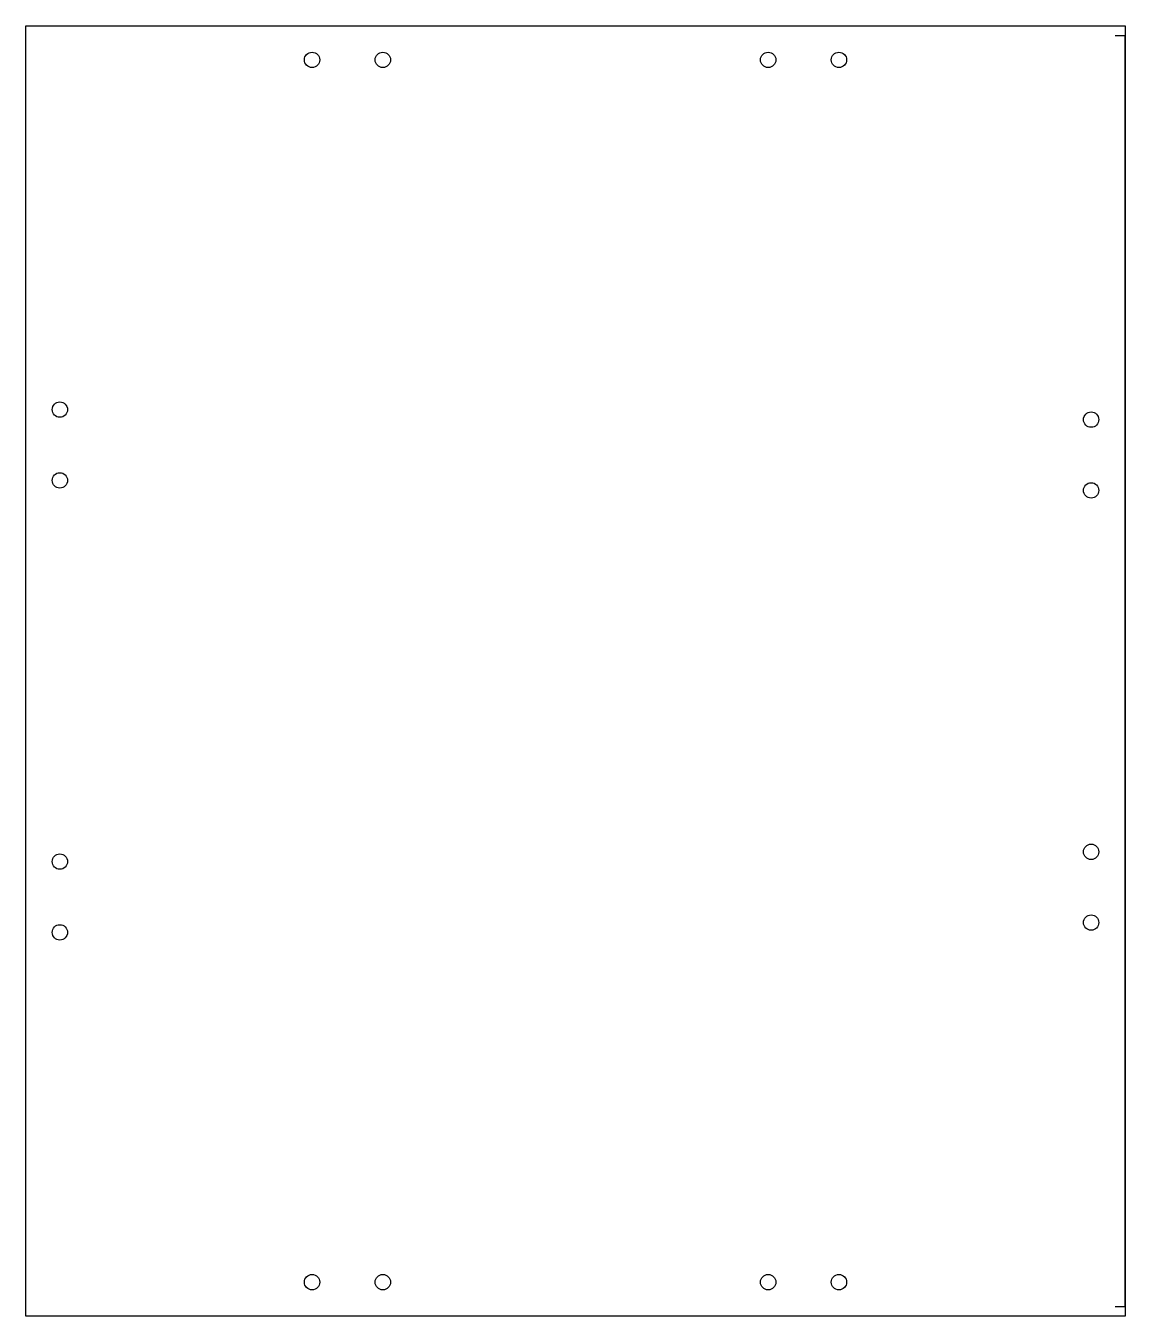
# Model space of a CAD drawing. Header units: millimetres. Extents: x -25 to 304, y -181 to 206.
import ezdxf

# ---------------------------------------------------------------- set-up
doc = ezdxf.new("R2010")
doc.units = ezdxf.units.MM
doc.layers.get('0').update_dxf_attribs({"linetype": 'CONTINUOUS'})

msp = doc.modelspace()

# ---------------------------------------------------------------- linework, layer by layer
for p, q in [((304.4, 202.94), (301.4, 202.94)), ((304.4, -177.83), (304.4, 202.94)), ((301.4, -177.83), (304.4, -177.83))]:
    msp.add_line(p, q)
msp.add_lwpolyline([(-25, 205.94), (304.4, 205.94), (304.4, -180.76), (-25, -180.76)], close=True)
for centre in [(60.77, 195.74), (81.97, 195.74), (197.43, 195.74), (218.63, 195.74), (-14.8, 90.92), (294.2, 87.92), (-14.8, 69.72), (294.2, 66.72), (-14.8, -44.53), (294.2, -41.6), (294.2, -62.8), (-14.8, -65.73), (60.77, -170.56), (81.97, -170.56), (197.43, -170.56), (218.63, -170.56)]:
    msp.add_circle(centre, 2.3)

doc.saveas('drawing.dxf')
